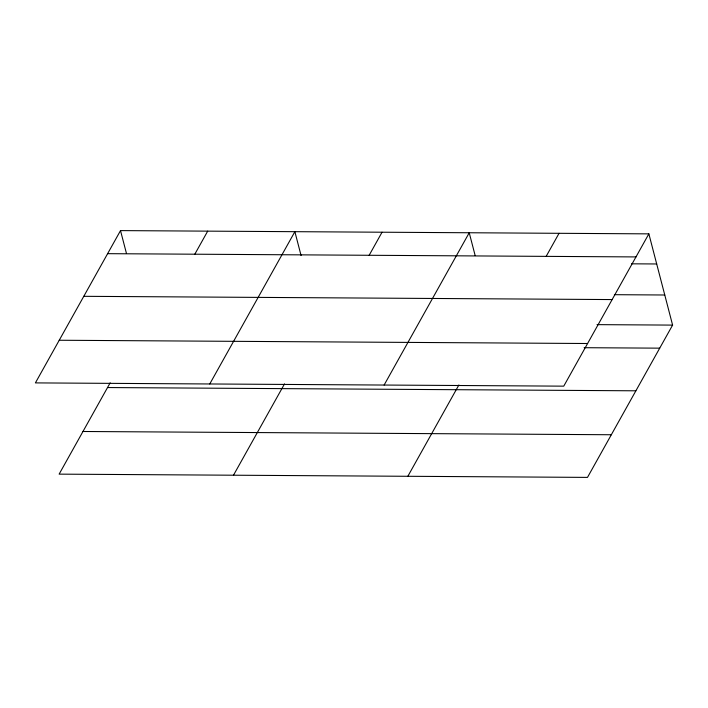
<?xml version="1.0" encoding="UTF-8"?>
<svg xmlns="http://www.w3.org/2000/svg" width="708" height="708" viewBox="0 0 708 708"><rect width="100%" height="100%" fill="white"/><g stroke="black" fill="none" stroke-linecap="round" stroke-linejoin="round"><path stroke-width="1.06" d="M120.51 230.604L35.4 382.895L563.754 386.152L648.864 233.861L120.51 230.604L126.458 253.446M110.174 382.816L59.136 474.139L587.49 477.396L672.6 325.105L648.864 233.861M194.806 254.207L207.692 231.144M209.754 383.975L294.873 231.684L301.077 255.561M233.49 475.21L284.527 383.886M369.16 255.278L382.046 232.224M384.117 385.046L469.227 232.755L475.165 255.597M407.843 476.289L458.89 384.957M546.16 256.367L559.046 233.313M107.625 253.668L635.979 256.924M631.509 263.819L656.697 263.969M614.385 294.687L664.768 294.997M83.792 296.316L612.146 299.572M597.021 324.636L672.6 325.105M59.233 340.247L587.587 343.513M584.135 347.699L659.714 348.159M107.528 387.55L635.881 390.807M82.969 431.491L611.323 434.747"/></g></svg>
